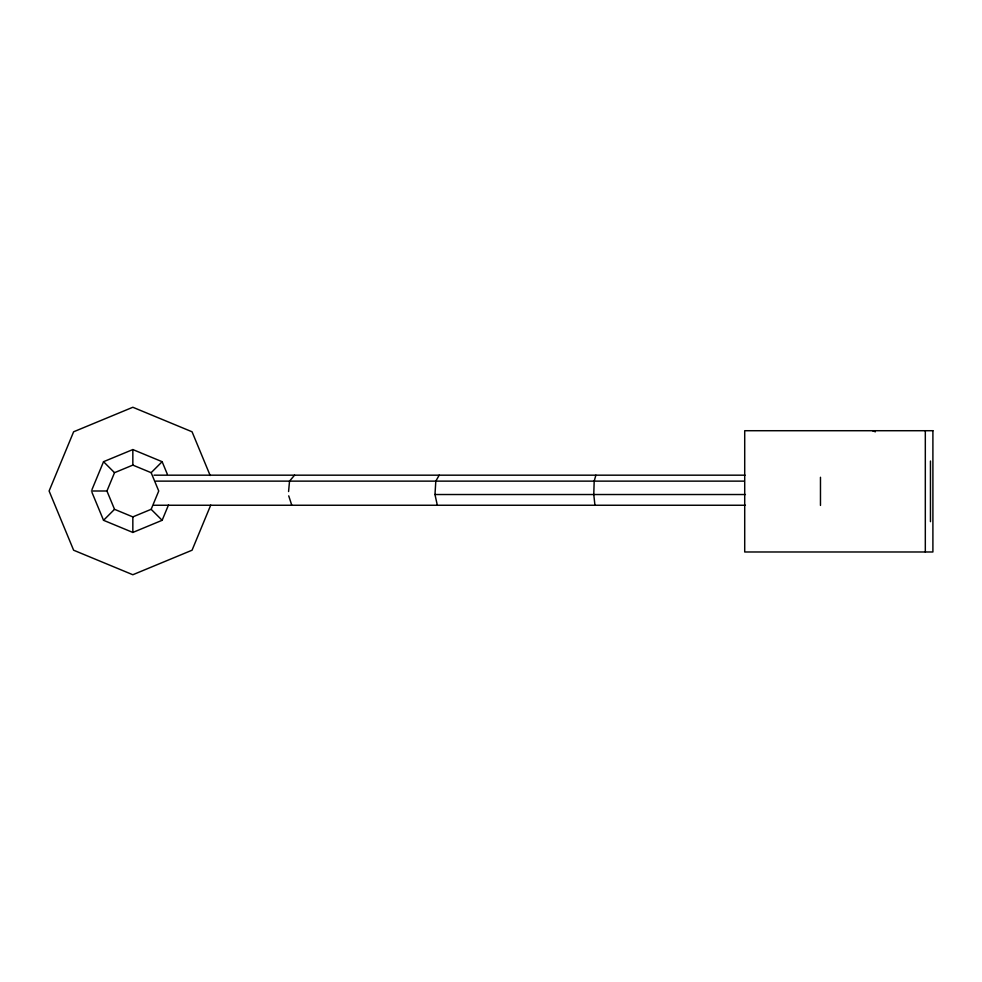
<?xml version="1.0" encoding="UTF-8"?>
<svg xmlns="http://www.w3.org/2000/svg" width="982" height="982" viewBox="0 0 982 982"><rect width="100%" height="100%" fill="white"/><g stroke="black" fill="none" stroke-linecap="round" stroke-linejoin="round"><path stroke-width="1.47" d="M132.84 465.1L151.154 472.686L158.74 491L151.154 509.314L132.84 516.9L114.526 509.314L106.94 491L114.526 472.686L132.84 465.1L132.84 449.56L162.14 461.7L167.345 474.257M437.321 505.251L434.977 494.523L435.812 481.131L439.2 475.178M288.573 491.54L289.53 481.131L294.563 475.178M595.89 475.178L594.184 481.131L593.766 494.523L594.945 505.251M91.977 489.601L103.54 461.7L132.84 449.56M91.977 492.399L103.54 520.3L132.84 532.44L162.14 520.3L168.499 504.957M210.737 505.104L192.055 550.215L132.84 574.74L73.625 550.215L49.1 491L73.625 431.785L132.84 407.26L192.055 431.785L210.16 475.497M103.54 520.3L114.526 509.314M151.154 472.686L162.14 461.7M154.039 475.178L745.031 475.178M155.782 481.131L744.111 481.131M91.4 491L106.94 491M434.977 494.523L745.412 494.523M153.916 505.251L745.412 505.251M872.593 430.717L875.367 431.81M103.54 461.7L114.526 472.686M151.154 509.314L162.14 520.3M288.733 495.861L291.777 505.251M930.457 461.024L930.457 521.663M925.314 430.717L925.314 551.982M820.473 477.277L820.473 505.423M132.84 516.9L132.84 532.44M932.9 430.717L744.712 430.717L744.712 551.982L932.9 551.982L932.9 430.717"/></g></svg>
